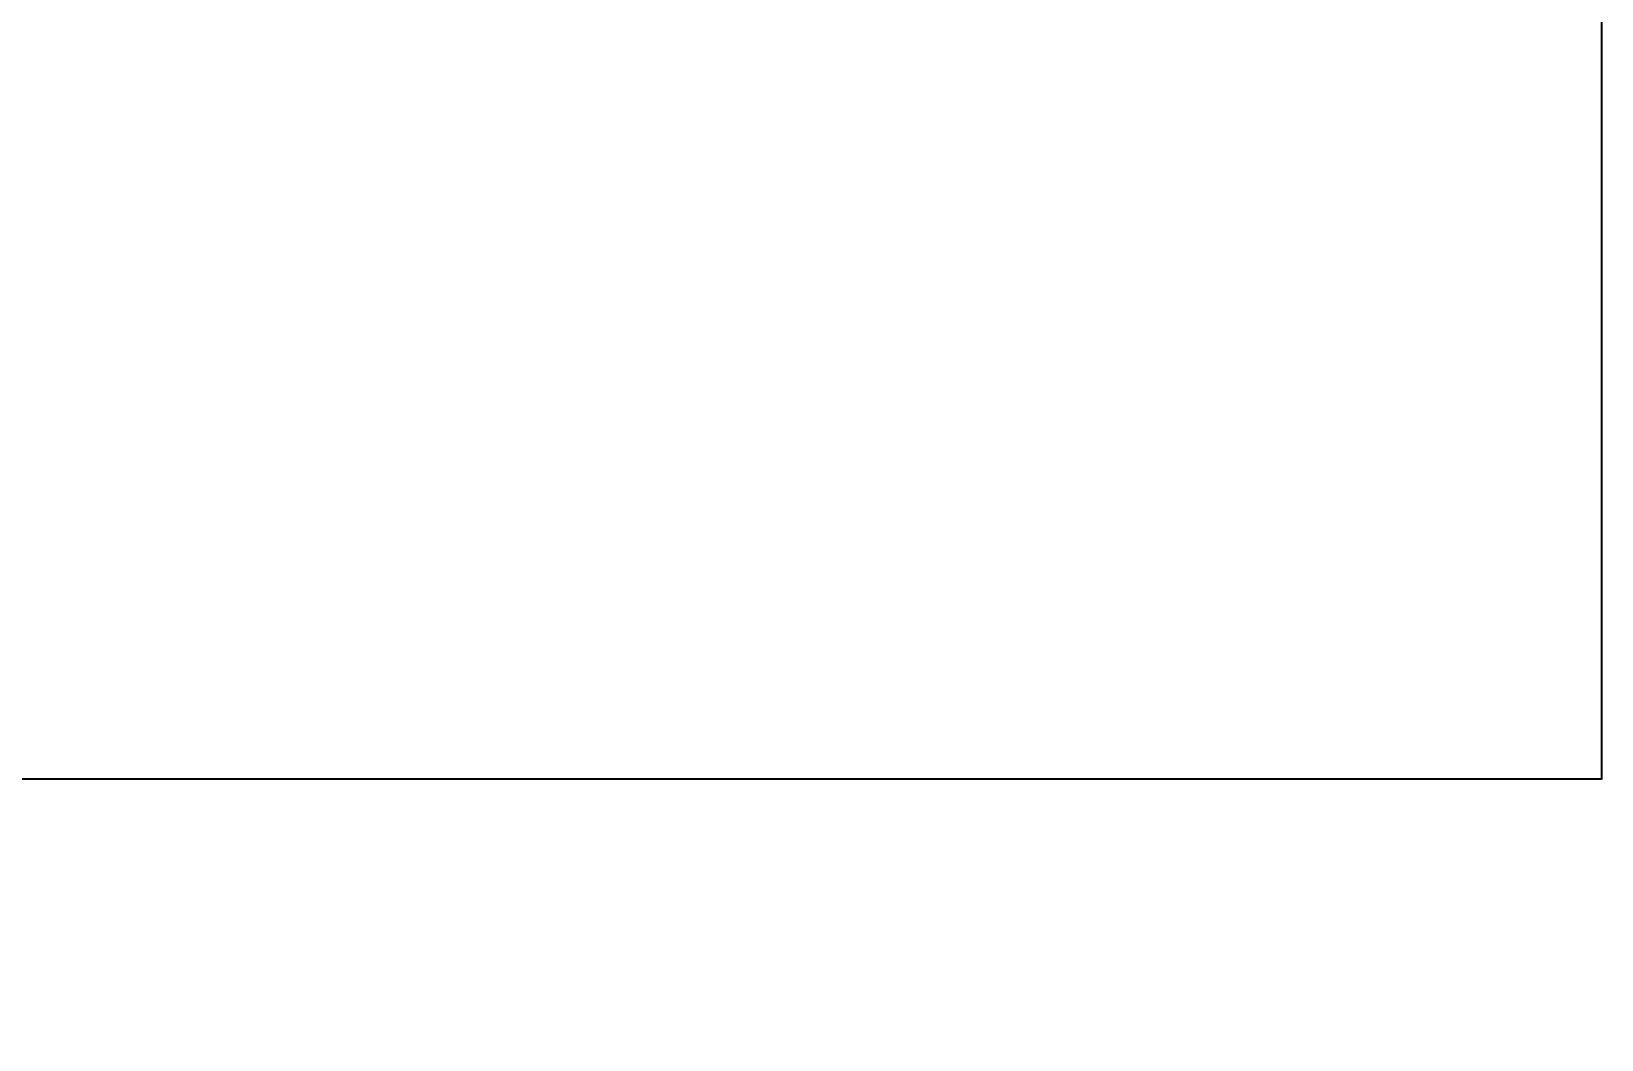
# Model space of a CAD drawing. Header units: inches. Extents: x 3186 to 109360, y -14990 to 740552.
# Drawn here: x 22767 to 25934, y 25320 to 27353 of the extents above; entities that cross this region are included whole.
import ezdxf

# ---------------------------------------------------------------- set-up
doc = ezdxf.new("R2010")
doc.units = ezdxf.units.IN
doc.header["$MEASUREMENT"] = 0
doc.styles.get("Standard").update_dxf_attribs({"font": 'txt', "bigfont": 'gbcbig.shx'})
doc.dimstyles.new('Standard-yuanban', dxfattribs={"dimtxt": 800, "dimasz": 0.18, "dimexe": 0.18, "dimexo": 0.0625, "dimgap": 0.09, "dimtad": 0, "dimtih": 1, "dimtoh": 1, "dimdec": 4, "dimlfac": 0.02, "dimzin": 0, "dimdsep": 46, "dimtxsty": 'Standard', "dimcen": 0.09, "dimadec": 0, "dimazin": 0, "dimtfac": 1, "dimtdec": 4, "dimtofl": 0, "dimtmove": 0, "dimatfit": 3, "dimfxl": 1, "dimtolj": 1, "dimtzin": 0, "dimarcsym": 0})

# ---------------------------------------------------------------- blocks, each defined once
blk = doc.blocks.new('*D96')
at = {"color": 0, "lineweight": -2, "transparency": 16777216}
for p, q in [((4934.4, 27408.5), (4934.4, 25845)), ((25934.4, 27408.5), (25934.4, 25845)), ((4934.6, 25845.2), (12967.7, 25845.2)), ((25934.3, 25845.2), (17901.2, 25845.2))]:
    blk.add_line(p, q, dxfattribs=at)
at = {"color": 0, "transparency": 16777216}
for points in [[(4934.6, 25845.3), (4934.6, 25845.2), (4934.4, 25845.2)], [(25934.3, 25845.3), (25934.3, 25845.2), (25934.4, 25845.2)]]:
    blk.add_solid(points, dxfattribs=at)
at = {"layer": 'Defpoints', "color": 0, "transparency": 16777216}
for p in [(4934.4, 27408.6), (25934.4, 27408.6), (25934.4, 25845.2)]:
    blk.add_point(p, dxfattribs=at)
at = {"color": 0, "transparency": 16777216, "insert": (15434.4, 25845.2), "char_height": 800, "attachment_point": 5}
blk.add_mtext('\\A1;420.0000', dxfattribs=at)

msp = doc.modelspace()

# ---------------------------------------------------------------- dimensions: what is measured, and where the dimension line sits
dim = msp.add_linear_dim(base=(25934.44132, 25845.22393), p1=(4934.44132, 27408.56658), p2=(25934.44132, 27408.56658), dimstyle='Standard-yuanban')
dim.commit()
dim.dimension.update_dxf_attribs({"geometry": '*D96', "text_midpoint": (15434.44132, 25845.22393)})

doc.saveas('drawing.dxf')
